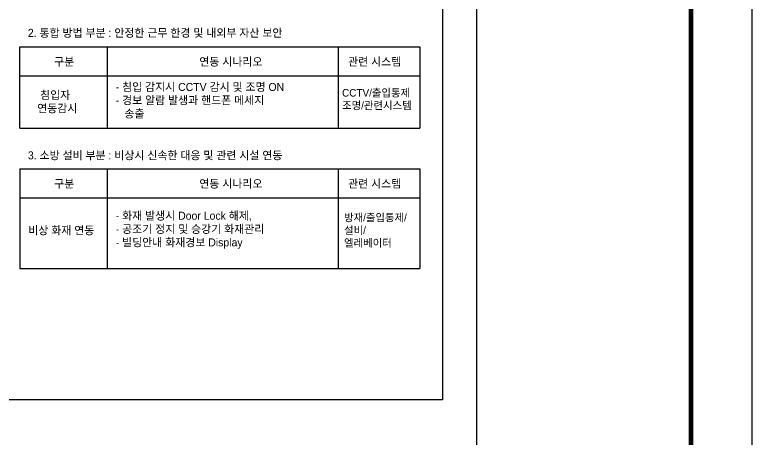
# Model space of a CAD drawing. Header units: millimetres. Extents: x 1697 to 2538, y -887 to -293.
# Drawn here: x 2296.8 to 2537.7, y -576.6 to -437.8 of the extents above; entities that cross this region are included whole.
import ezdxf

# ---------------------------------------------------------------- set-up
doc = ezdxf.new("R2010")
doc.units = ezdxf.units.MM
doc.header["$LTSCALE"] = 40
doc.header["$MEASUREMENT"] = 0
doc.layers.get('0').update_dxf_attribs({"linetype": 'CONTINUOUS'})
doc.layers.add('001dmp-FORM', color=7, linetype='CONTINUOUS')
doc.layers.add('1', color=3, linetype='CONTINUOUS')
doc.styles.add('HAUD01', font='Dotum.ttf')

# ---------------------------------------------------------------- blocks, each defined once
blk = doc.blocks.new('FORM_ELEC_SUKWOO$0$')
at = {"layer": '001dmp-FORM', "color": 30}
blk.add_lwpolyline([(161727, 114228), (0, 114228), (0, 0), (161727, 0)], close=True, dxfattribs=at)
at = {"layer": '001dmp-FORM', "const_width": 288}
blk.add_lwpolyline([(5769, 3846), (5769, 110382), (157881, 110382), (157881, 3846)], close=True, dxfattribs=at)
at = {"layer": '001dmp-FORM', "const_width": 96.2}
blk.add_lwpolyline([(144420, 3846), (144420, 110382)], dxfattribs=at)
blk = doc.blocks.new('FORM_ELEC_SUKWOO')
at = {"layer": '001dmp-FORM'}
blk.add_blockref('FORM_ELEC_SUKWOO$0$', (12, -1), dxfattribs=at)

msp = doc.modelspace()

# ---------------------------------------------------------------- linework, layer by layer
at = {"color": 1}
for p, q in [((2298.48, -448.32), (2429.17, -448.32)), ((2298.48, -474.86), (2298.48, -448.32)), ((2326.98, -448.32), (2326.98, -474.86)), ((2402.41, -448.32), (2402.41, -474.86)), ((2429.17, -448.32), (2429.17, -474.86)), ((2298.48, -457.75), (2429.17, -457.75)), ((2298.48, -474.86), (2429.17, -474.86)), ((2298.48, -488.2), (2429.17, -488.2)), ((2298.48, -488.2), (2298.48, -520.8)), ((2326.98, -488.2), (2326.98, -520.8)), ((2402.41, -488.2), (2402.41, -520.8)), ((2429.17, -488.2), (2429.17, -520.8)), ((2298.48, -497.63), (2429.17, -497.63)), ((2298.48, -520.8), (2429.17, -520.8))]:
    msp.add_line(p, q, dxfattribs=at)
at = {"layer": '1', "color": 7}
for p, q in [((2436.57, -348.63), (2436.57, -563.68)), ((2436.57, -563.68), (1746.09, -563.68))]:
    msp.add_line(p, q, dxfattribs=at)

# ---------------------------------------------------------------- block references
at = {"color": 4, "xscale": 0.005200107262485331, "yscale": 0.005200107262485331, "zscale": 0.005200107262485331}
msp.add_blockref('FORM_ELEC_SUKWOO', (1696.65, -886.68), dxfattribs=at)

# ---------------------------------------------------------------- texts
at = {"layer": '1', "color": 7, "style": 'HAUD01'}
for s, height, p in [('2. 통합 방법 부분 : 안정한 근무 한경 및 내외부 자산 보안', 2.6142, (2301.1, -445.05)), ('구분', 2.614, (2309.68, -454.49)), ('연동 시나리오', 2.614, (2357.1, -454.49)), ('관련 시스템', 2.614, (2405.7, -454.49)), ('3. 소방 설비 부분 : 비상시 신속한 대응 및 관련 시설 연동', 2.6142, (2301.1, -485.1)), ('연동 시나리오', 2.614, (2357.1, -494.37)), ('관련 시스템', 2.614, (2405.7, -494.37)), ('구분', 2.614, (2309.68, -494.37))]:
    msp.add_text(s, height=height, dxfattribs=at).set_placement(p)
at = {"layer": '1', "color": 7, "attachment_point": 1, "style": 'HAUD01'}
for s, insert, char_height, width in [('- 침입 감지시 CCTV 감시 및 조명 ON\\P- 경보 알람 발생과 핸드폰 메세지 \\P   송출', (2329.79, -460.12), 2.6142, 97.842), (' 침입자 \\P연동감시', (2304.14, -462.78), 2.614, 25.5912), ('CCTV/출입통제\\P조명/관련시스템', (2403.73, -462.1), 2.484, 92.9499), ('- 화재 발생시 Door Lock 해제, \\P- 공조기 정지 및 승강기 화재관리\\P- 빌딩안내 화재경보 Display ', (2329.79, -502.22), 2.6142, 97.842), ('방재/출입통제/\\P설비/\\P엘레베이터', (2404.38, -502.89), 2.484, 92.9499), ('비상 화재 연동', (2301.22, -507.02), 2.614, 97.842)]:
    msp.add_mtext(s, dxfattribs=dict(at, insert=insert, char_height=char_height, width=width))

doc.saveas('drawing.dxf')
